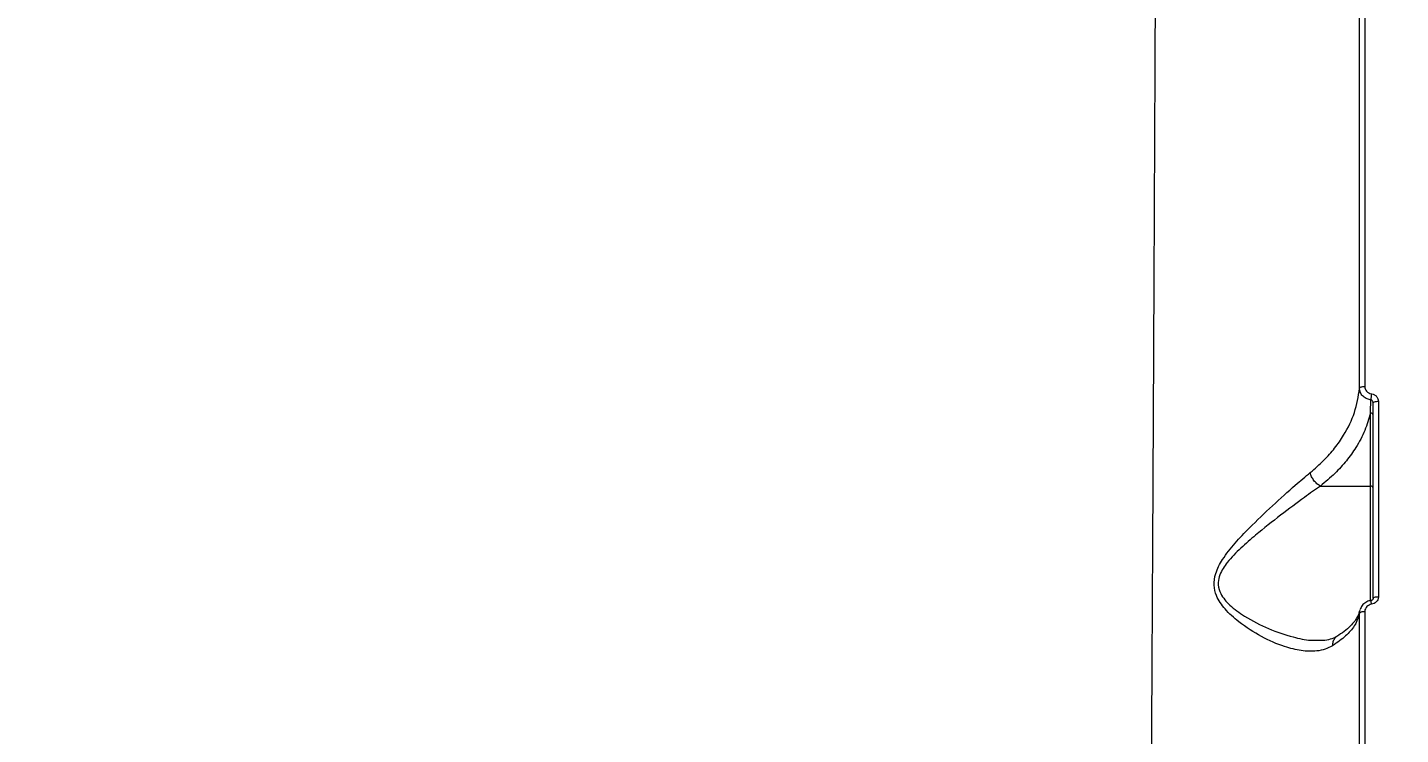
# Model space of a CAD drawing. Header units: millimetres. Extents: x -5960 to 5379, y -4374 to 3849.
# Drawn here: x 1179.9 to 1439.2, y 767.6 to 901.1 of the extents above; entities that cross this region are included whole.
import ezdxf

# ---------------------------------------------------------------- set-up
doc = ezdxf.new("R2010")
doc.units = ezdxf.units.MM
doc.layers.add('DiKom', color=7, linetype='Continuous', lineweight=0)
doc.layers.add('DIKOM_ОБЪЕКТ', color=7, linetype='Continuous')
doc.layers.add('DIKOM_РАЗМЕР_ЗОНА', color=7, linetype='Continuous')
doc.styles.add('style1', font='arial.ttf', dxfattribs={"width": 0.8})
doc.dimstyles.new('1-50', dxfattribs={"dimtxt": 300, "dimasz": 200, "dimexe": 100, "dimexo": 0, "dimgap": 100, "dimtad": 1, "dimtxsty": 'style1', "dimcen": 200, "dimclrd": 7, "dimclre": 7, "dimclrt": 7, "dimadec": 1, "dimazin": 2, "dimtfac": 1, "dimtmove": 0, "dimatfit": 2, "dimfxl": 0, "dimlwd": 25, "dimlwe": 18, "dimarcsym": 0})

# ---------------------------------------------------------------- blocks, each defined once
blk = doc.blocks.new('*D9')
at = {"layer": 'Defpoints', "color": 0, "transparency": 16777216}
for p in [(1597.35, 2348.89), (-3820.85, -1673.22), (-66.51, -1673.22)]:
    blk.add_point(p, dxfattribs=at)
at = {"layer": 'DiKom', "color": 7, "lineweight": 18, "transparency": 16777216}
for p, q in [((1597.35, 2348.89), (-3920.85, 2348.89)), ((-66.51, -1673.22), (-3920.85, -1673.22))]:
    blk.add_line(p, q, dxfattribs=at)
at = {"layer": 'DiKom', "color": 7, "lineweight": 25, "transparency": 16777216}
blk.add_line((-3820.85, 2148.89), (-3820.85, -1473.22), dxfattribs=at)
at = {"layer": 'DiKom', "color": 7, "transparency": 16777216}
for points in [[(-3854.19, 2148.89), (-3787.52, 2148.89), (-3820.85, 2348.89)], [(-3854.19, -1473.22), (-3787.52, -1473.22), (-3820.85, -1673.22)]]:
    blk.add_solid(points, dxfattribs=at)
at = {"layer": 'DiKom', "color": 7, "transparency": 16777216, "insert": (-4074.02, 240.95), "char_height": 300, "attachment_point": 5, "rotation": 90, "style": 'style1'}
blk.add_mtext('4050', dxfattribs=at)
blk = doc.blocks.new('*D12')
at = {"layer": 'Defpoints', "color": 0, "transparency": 16777216}
for p in [(1921.97, 3848.89), (-5510.19, -3173.22), (433.49, -3173.22)]:
    blk.add_point(p, dxfattribs=at)
at = {"layer": 'DIKOM_РАЗМЕР_ЗОНА', "color": 7, "lineweight": 18, "transparency": 16777216}
for p, q in [((1921.97, 3848.89), (-5610.19, 3848.89)), ((433.49, -3173.22), (-5610.19, -3173.22))]:
    blk.add_line(p, q, dxfattribs=at)
at = {"layer": 'DIKOM_РАЗМЕР_ЗОНА', "color": 7, "lineweight": 25, "transparency": 16777216}
blk.add_line((-5510.19, 3648.89), (-5510.19, -2973.22), dxfattribs=at)
at = {"layer": 'DIKOM_РАЗМЕР_ЗОНА', "color": 7, "transparency": 16777216}
for points in [[(-5543.52, 3648.89), (-5476.85, 3648.89), (-5510.19, 3848.89)], [(-5543.52, -2973.22), (-5476.85, -2973.22), (-5510.19, -3173.22)]]:
    blk.add_solid(points, dxfattribs=at)
at = {"layer": 'DIKOM_РАЗМЕР_ЗОНА', "color": 7, "transparency": 16777216, "insert": (-5763.36, 142.42), "char_height": 300, "attachment_point": 5, "rotation": 90, "style": 'style1'}
blk.add_mtext('7050', dxfattribs=at)

msp = doc.modelspace()

# ---------------------------------------------------------------- linework, layer by layer
at = {"layer": 'DIKOM_ОБЪЕКТ', "color": 7, "linetype": 'Continuous', "lineweight": 15}
for p, q in [((1433.549, 814.505), (1433.549, 828.273)), ((1424.102, 814.505), (1433.549, 814.505)), ((1433.549, 792.83), (1433.549, 814.505)), ((1431.531, 790.861), (1431.609, 791.16))]:
    msp.add_line(p, q, dxfattribs=at)
at = {"layer": 'DIKOM_ОБЪЕКТ', "color": 7, "linetype": 'Continuous', "lineweight": 15, "flags": 128}
for points in [[(1431.482, 832.94), (1431.511, 833.014), (1431.574, 833.085), (1431.668, 833.15), (1431.792, 833.207), (1431.94, 833.254), (1432.106, 833.288), (1432.287, 833.31), (1432.474, 833.317)], [(1434.048, 830.109), (1434.068, 830.186), (1434.124, 830.26), (1434.216, 830.328), (1434.339, 830.387), (1434.49, 830.436), (1434.662, 830.473), (1434.848, 830.496), (1435.043, 830.504)], [(1434.048, 793.317), (1434.068, 793.376), (1434.124, 793.434), (1434.216, 793.487), (1434.34, 793.533), (1434.49, 793.571), (1434.662, 793.599), (1434.849, 793.617), (1435.044, 793.623)]]:
    msp.add_lwpolyline(points, dxfattribs=at)
at = {"layer": 'DIKOM_ОБЪЕКТ', "color": 7, "linetype": 'Continuous', "lineweight": 15}
for centre, radius, start, end in [((1446.634, 829.892), 13.047, 171.03073, 176.14772), ((1433.599, 827.822), 0.454, 8.25073, 96.37479), ((1433.599, 814.053), 0.454, 8.25073, 96.37479), ((1429.567, 791.744), 4.217, 6.24302, 15.76646), ((1432.26, 789.612), 1.181, 79.93074, 131.71996)]:
    msp.add_arc(centre, radius, start, end, dxfattribs=at)
for points, knots in [([(1390.258, 526.394), (1390.326, 532.296), (1390.461, 544.109), (1390.653, 562.203), (1390.838, 580.512), (1391.016, 599.271), (1391.187, 618.443), (1391.352, 637.995), (1391.509, 657.611), (1391.663, 677.889), (1391.812, 698.797), (1391.957, 720.279), (1392.093, 741.613), (1392.221, 762.7), (1392.341, 783.44), (1392.452, 803.742), (1392.556, 823.565), (1392.652, 842.886), (1392.743, 861.67), (1392.826, 879.832), (1392.904, 897.284), (1392.975, 913.952), (1393.041, 929.794), (1393.101, 944.801), (1393.156, 958.947), (1393.206, 972.167), (1393.251, 984.398), (1393.292, 995.797), (1393.33, 1006.262), (1393.362, 1015.714), (1393.391, 1023.945), (1393.414, 1030.876), (1393.433, 1036.613), (1393.442, 1039.319), (1393.446, 1040.672)], [0, 0, 0, 0, 0.0277666, 0.0555662, 0.0833659, 0.1111323, 0.1400374, 0.1689801, 0.1979228, 0.2268276, 0.2586374, 0.2905482, 0.32251, 0.3544718, 0.386382, 0.4181914, 0.4498954, 0.4817, 0.5135556, 0.5454109, 0.5772152, 0.608919, 0.6405473, 0.6722758, 0.7040551, 0.7358343, 0.7675626, 0.7991908, 0.8325938, 0.8660263, 0.8994295, 0.932943, 0.9664863, 1, 1, 1, 1]), ([(1431.482, 832.94), (1431.484, 839.171), (1431.486, 851.634), (1431.489, 869.833), (1431.491, 887.614), (1431.493, 902.129), (1431.495, 910.603), (1431.495, 913.482)], [0, 0, 0, 0, 0.220311, 0.4406217, 0.6630838, 0.8855459, 1, 1, 1, 1]), ([(1432.484, 914.045), (1432.483, 911.159), (1432.483, 902.72), (1432.481, 888.286), (1432.479, 870.53), (1432.476, 852.236), (1432.475, 839.624), (1432.474, 833.317)], [0, 0, 0, 0, 0.1144543, 0.3347656, 0.5550756, 0.7775376, 1, 1, 1, 1]), ([(1422.182, 817.054), (1423.061, 817.813), (1424.759, 819.28), (1426.841, 821.655), (1428.924, 824.635), (1430.764, 828.397), (1431.241, 831.412), (1431.482, 832.94)], [0, 0, 0, 0, 0.1647963, 0.3184414, 0.4735195, 0.7333094, 1, 1, 1, 1]), ([(1433.617, 830.768), (1433.578, 830.774), (1433.267, 830.82), (1432.691, 831.016), (1432.032, 831.51), (1431.574, 832.181), (1431.513, 832.688), (1431.482, 832.94)], [0, 0, 0, 0, 0.0333501, 0.2664473, 0.5082579, 0.7552509, 1, 1, 1, 1]), ([(1432.474, 833.317), (1432.491, 833.154), (1432.525, 832.826), (1432.795, 832.393), (1433.19, 832.077), (1433.537, 831.956), (1433.724, 831.929), (1433.747, 831.926)], [0, 0, 0, 0, 0.2478715, 0.4958894, 0.7364597, 0.9670337, 1, 1, 1, 1]), ([(1433.549, 828.273), (1433.556, 828.486), (1433.587, 829.313), (1433.604, 830.148), (1433.617, 830.768)], [0, 0, 0, 0, 0.2563822, 1, 1, 1, 1]), ([(1434.048, 830.109), (1434.043, 830.187), (1434.032, 830.338), (1433.943, 830.541), (1433.819, 830.685), (1433.707, 830.745), (1433.643, 830.763), (1433.624, 830.767), (1433.617, 830.768)], [0, 0, 0, 0, 0.2725731, 0.5325683, 0.7667938, 0.9319557, 0.9740919, 1, 1, 1, 1]), ([(1433.747, 831.926), (1433.768, 831.923), (1433.958, 831.896), (1434.31, 831.772), (1434.713, 831.448), (1434.99, 831.006), (1435.025, 830.671), (1435.043, 830.504)], [0, 0, 0, 0, 0.0299103, 0.2617762, 0.5039367, 0.7520036, 1, 1, 1, 1]), ([(1434.048, 793.317), (1434.048, 799.523), (1434.048, 811.949), (1434.048, 824.051), (1434.048, 830.109)], [0, 0, 0, 0, 0.4994499, 1, 1, 1, 1]), ([(1435.043, 830.504), (1435.043, 829.891), (1435.043, 826.825), (1435.043, 819.214), (1435.043, 807.572), (1435.044, 798.275), (1435.044, 793.623)], [0, 0, 0, 0, 0.0507679, 0.2538468, 0.6266947, 1, 1, 1, 1]), ([(1433.549, 828.273), (1433.232, 827.177), (1432.596, 824.97), (1430.991, 821.969), (1429.052, 819.266), (1426.844, 816.809), (1425.034, 815.288), (1424.102, 814.505)], [0, 0, 0, 0, 0.2198983, 0.4427755, 0.623671, 0.8062569, 1, 1, 1, 1]), ([(1426.37, 784.367), (1425.912, 784.126), (1424.995, 783.646), (1423.059, 783.252), (1420.519, 783.326), (1417.012, 784.207), (1412.969, 785.943), (1409.104, 788.42), (1406.148, 791.066), (1404.484, 793.443), (1403.887, 795.809), (1404.248, 798.224), (1405.701, 800.94), (1407.946, 803.776), (1411.188, 807.143), (1415.05, 810.85), (1418.988, 814.376), (1421.25, 816.273), (1422.182, 817.054)], [0, 0, 0, 0, 0.0404299, 0.080883, 0.1509569, 0.2211475, 0.3139212, 0.406692, 0.4680969, 0.5184385, 0.5509393, 0.5857396, 0.6308313, 0.689218, 0.7478305, 0.8412607, 0.9345795, 1, 1, 1, 1]), ([(1424.093, 814.506), (1423.874, 814.64), (1423.436, 814.908), (1422.853, 815.54), (1422.423, 816.237), (1422.238, 816.756), (1422.19, 817.013), (1422.182, 817.054)], [0, 0, 0, 0, 0.2440074, 0.4880018, 0.7320167, 0.9570864, 1, 1, 1, 1]), ([(1424.093, 814.506), (1424.092, 814.506), (1423.13, 813.835), (1420.694, 812.105), (1416.569, 809.013), (1412.471, 805.799), (1409.04, 802.829), (1406.645, 800.409), (1405.148, 798.151), (1404.792, 796.643), (1404.805, 795.419), (1405.168, 794.258), (1406.017, 793.021), (1407.465, 791.512), (1410.228, 789.535), (1414.333, 787.459), (1418.56, 786.039), (1421.809, 785.344), (1423.386, 785.391), (1423.945, 785.408)], [0, 0, 0, 0, 0.0000669, 0.0753172, 0.1815796, 0.2907906, 0.3560687, 0.4224964, 0.4705499, 0.4980816, 0.5062187, 0.5396121, 0.566413, 0.5939839, 0.6628331, 0.768222, 0.8762578, 0.9561851, 1, 1, 1, 1]), ([(1424.102, 814.505), (1424.1, 814.505), (1424.097, 814.505), (1424.094, 814.506), (1424.093, 814.506), (1424.093, 814.506)], [0, 0, 0, 0, 0.5003553, 0.9121191, 1, 1, 1, 1]), ([(1435.044, 793.623), (1435.043, 793.586), (1435.038, 793.389), (1434.942, 793.034), (1434.66, 792.627), (1434.252, 792.32), (1433.923, 792.242), (1433.759, 792.203)], [0, 0, 0, 0, 0.0545698, 0.2913528, 0.5278069, 0.7639637, 1, 1, 1, 1]), ([(1433.627, 792.878), (1433.578, 792.874), (1433.234, 792.852), (1432.629, 792.576), (1431.932, 791.998), (1431.698, 791.452), (1431.583, 791.181)], [0, 0, 0, 0, 0.0513823, 0.3674582, 0.6863373, 1, 1, 1, 1]), ([(1433.759, 792.203), (1433.593, 792.163), (1433.262, 792.084), (1432.852, 791.775), (1432.568, 791.366), (1432.473, 791.009), (1432.468, 790.811), (1432.467, 790.775)], [0, 0, 0, 0, 0.2364094, 0.4729219, 0.7098888, 0.9468381, 1, 1, 1, 1]), ([(1434.037, 793.307), (1434.035, 793.255), (1434.03, 793.16), (1433.93, 793.027), (1433.797, 792.937), (1433.688, 792.895), (1433.631, 792.891), (1433.626, 792.891)], [0, 0, 0, 0, 0.3044363, 0.5627094, 0.781581, 0.9813615, 1, 1, 1, 1]), ([(1431.474, 790.494), (1431.294, 789.854), (1430.929, 788.562), (1429.423, 786.66), (1427.768, 785.269), (1426.614, 784.524), (1426.37, 784.367)], [0, 0, 0, 0, 0.2991602, 0.6039857, 0.9163482, 1, 1, 1, 1]), ([(1431.425, 790.888), (1431.42, 790.817), (1431.4, 790.51), (1431.138, 789.902), (1430.608, 789.021), (1429.77, 788.07), (1428.655, 787.084), (1427.679, 786.436), (1427.202, 786.119)], [0, 0, 0, 0, 0.0575268, 0.2528274, 0.4360138, 0.6307301, 0.8194893, 1, 1, 1, 1]), ([(1431.453, 703.677), (1431.455, 710.987), (1431.459, 725.608), (1431.465, 747.418), (1431.47, 769.112), (1431.473, 783.366), (1431.474, 790.494)], [0, 0, 0, 0, 0.2485969, 0.497194, 0.7485969, 1, 1, 1, 1]), ([(1431.474, 790.494), (1431.474, 790.554), (1431.472, 790.679), (1431.511, 790.799), (1431.531, 790.861)], [0, 0, 0, 0, 0.4801384, 1, 1, 1, 1]), ([(1432.467, 790.775), (1432.466, 783.712), (1432.463, 769.585), (1432.459, 747.929), (1432.454, 725.991), (1432.451, 711.172), (1432.449, 703.763)], [0, 0, 0, 0, 0.2485965, 0.4971932, 0.7485964, 1, 1, 1, 1]), ([(1427.23, 786.143), (1427.177, 786.104), (1426.808, 785.834), (1425.962, 785.558), (1424.915, 785.325), (1424.164, 785.344), (1423.945, 785.35)], [0, 0, 0, 0, 0.0643677, 0.4462737, 0.8390958, 1, 1, 1, 1]), ([(1427.21, 786.103), (1427.201, 786.099), (1426.979, 786.012), (1426.673, 785.612), (1426.422, 785.046), (1426.369, 784.601), (1426.37, 784.41), (1426.37, 784.367)], [0, 0, 0, 0, 0.0145787, 0.3757199, 0.7369004, 0.939868, 1, 1, 1, 1])]:
    msp.add_open_spline(points, degree=3, knots=knots, dxfattribs=at)

# ---------------------------------------------------------------- dimensions: what is measured, and where the dimension line sits
at = {"layer": 'DiKom', "color": 3}
dim = msp.add_linear_dim(base=(-3820.852, -1673.222), p1=(1597.347, 2348.894), p2=(-66.509, -1673.222), angle=90, text='4050', dimstyle='1-50', override={"dimgap": 100}, dxfattribs=at)
dim.commit()
dim.dimension.update_dxf_attribs({"geometry": '*D9', "text_midpoint": (-3820.852, 240.949), "dimtype": 160})
at = {"layer": 'DIKOM_РАЗМЕР_ЗОНА'}
dim = msp.add_linear_dim(base=(-5510.185, -3173.222), p1=(1921.975, 3848.894), p2=(433.491, -3173.222), angle=90, text='7050', dimstyle='1-50', dxfattribs=at)
dim.commit()
dim.dimension.update_dxf_attribs({"geometry": '*D12', "text_midpoint": (-5510.185, 142.424), "dimtype": 160})

doc.saveas('drawing.dxf')
